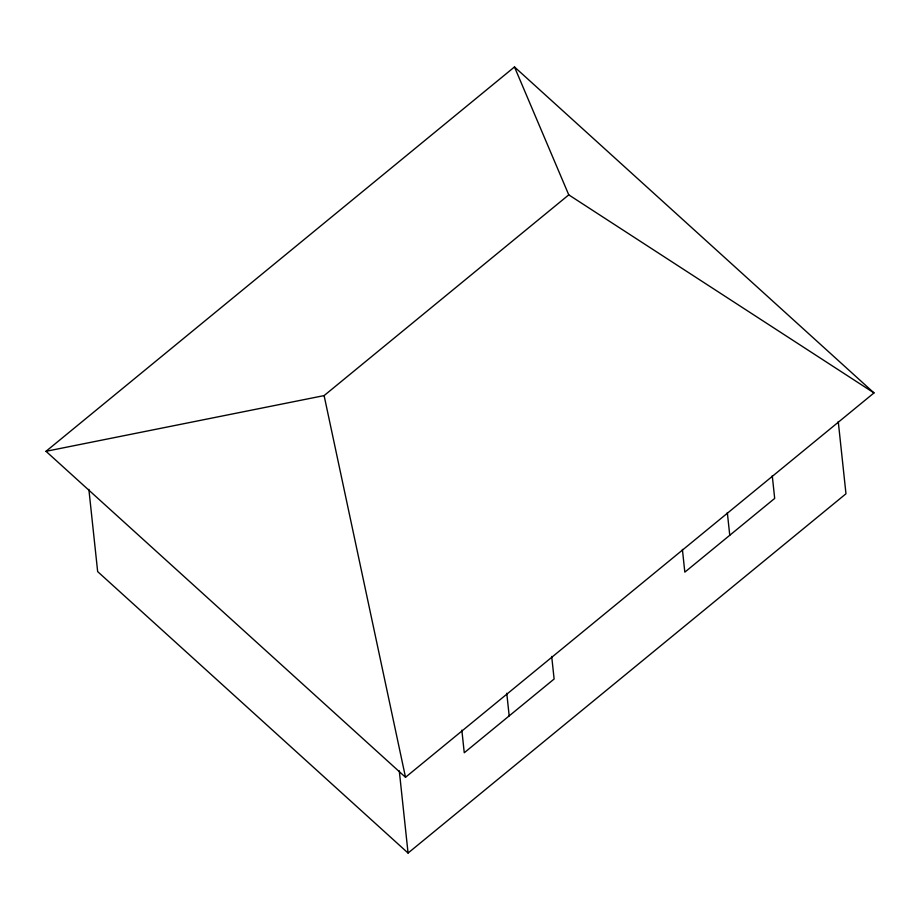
<?xml version="1.0" encoding="UTF-8"?>
<svg xmlns="http://www.w3.org/2000/svg" width="920" height="920" viewBox="0 0 920 920"><rect width="100%" height="100%" fill="white"/><g stroke="black" fill="none" stroke-linecap="round" stroke-linejoin="round"><path stroke-width="1.38" d="M46 451.306L514.487 66.953L874 392.921L405.513 777.273L46 451.306L324.104 395.6L568.767 194.867L874 392.921M88.872 489.382L97.658 571.607L408.066 853.047L845.974 493.775L838.246 421.475M514.487 66.953L568.767 194.867M324.104 395.6L405.513 777.273M772.259 475.697L774.686 498.421L684.825 572.148L682.398 549.412M727.329 512.555L729.755 535.279M551.701 656.431L554.116 679.029L464.255 752.755L461.84 730.146M506.77 693.289L509.185 715.898M399.28 770.822L408.066 853.047"/></g></svg>
